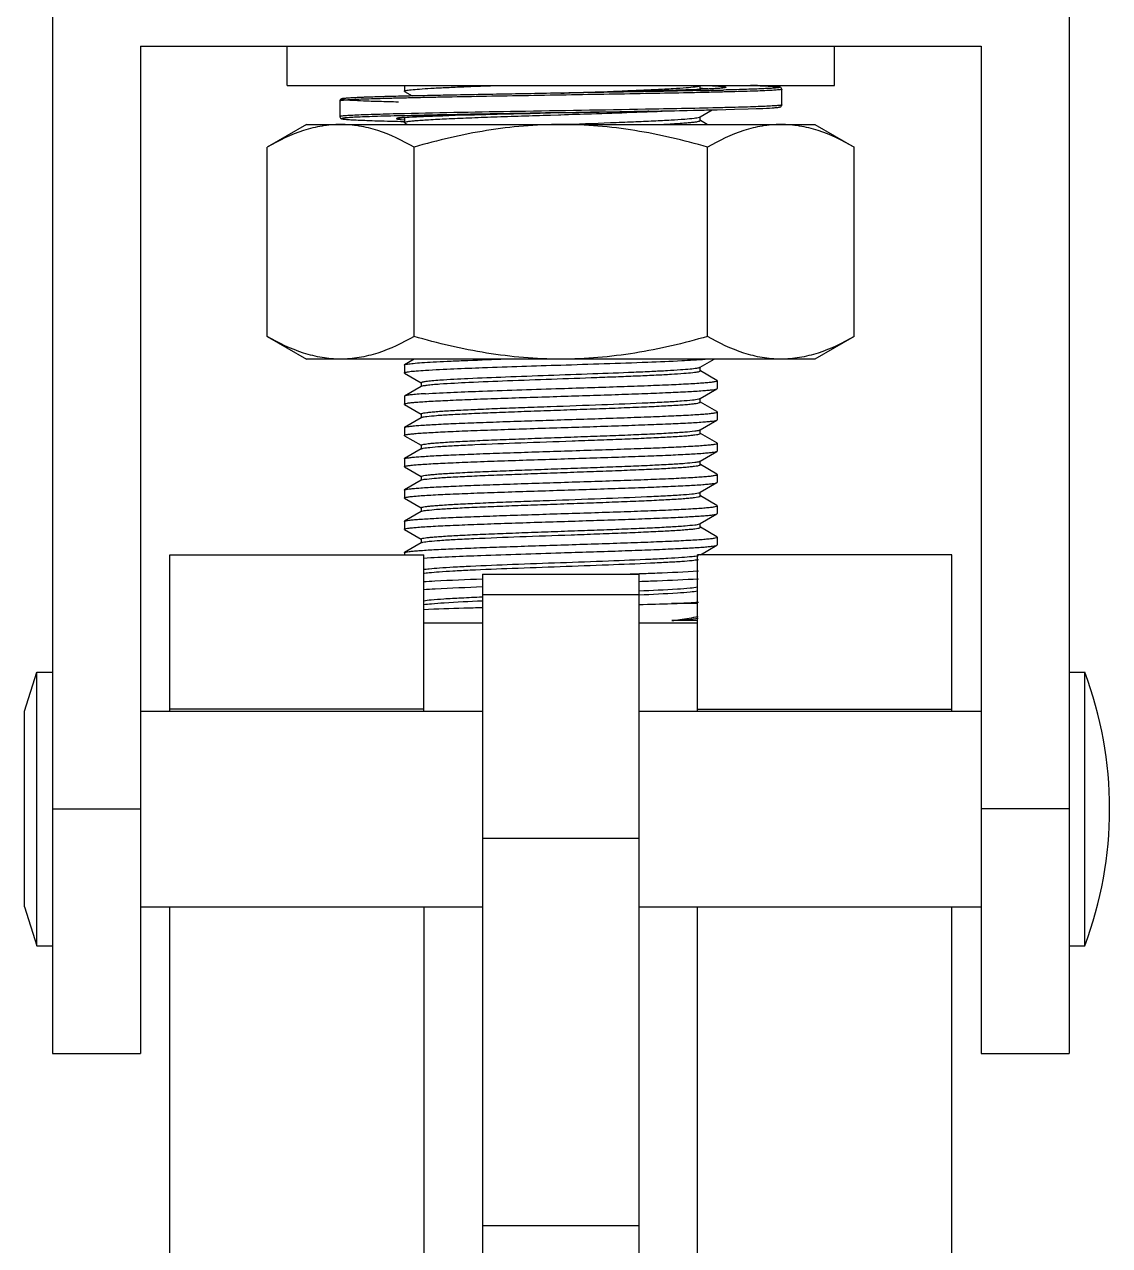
# Model space of a CAD drawing. Extents: x 1060579 to 1383165, y 581819 to 1037910.
# Drawn here: x 1268676.4 to 1268929.1, y 855666.5 to 855950.8 of the extents above; entities that cross this region are included whole.
import ezdxf

# ---------------------------------------------------------------- set-up
doc = ezdxf.new("R2010")
doc.units = 0
doc.header["$LTSCALE"] = 1000
doc.header["$MEASUREMENT"] = 0
doc.layers.add('02___PRT_ALL_AXES', color=7, linetype='Continuous')
doc.layers.add('03___PRT_ALL_CURVES', color=7, linetype='Continuous')

msp = doc.modelspace()

# ---------------------------------------------------------------- linework, layer by layer
at = {"color": 0, "linetype": 'Continuous'}
for p, q in [((1268682.94, 855966.2), (1268682.94, 855711.23)), ((1268919.7, 855966.2), (1268919.7, 855711.23)), ((1268703.43, 855945.72), (1268703.43, 855711.23)), ((1268703.43, 855945.72), (1268899.21, 855945.72)), ((1268899.21, 855945.72), (1268899.21, 855711.23)), ((1268764.95, 855935.18), (1268764.9, 855935.24)), ((1268764.95, 855935.18), (1268766.75, 855934.14)), ((1268820.34, 855935.24), (1268814.19, 855935.08)), ((1268824.55, 855935.35), (1268820.34, 855935.24)), ((1268828.13, 855935.46), (1268824.55, 855935.35)), ((1268831.12, 855935.56), (1268828.13, 855935.46)), ((1268833.55, 855935.65), (1268831.12, 855935.56)), ((1268835.04, 855935.72), (1268833.55, 855935.65)), ((1268833.68, 855936.51), (1268833.74, 855936.54)), ((1268833.74, 855936.54), (1268833.86, 855936.61)), ((1268833.79, 855935.66), (1268833.8, 855935.7)), ((1268833.8, 855935.7), (1268833.8, 855936.61)), ((1268833.8, 855935.94), (1268833.83, 855935.94)), ((1268833.92, 855935.67), (1268833.82, 855935.73)), ((1268833.88, 855935.39), (1268833.82, 855935.39)), ((1268833.83, 855935.94), (1268833.99, 855935.93)), ((1268833.89, 855935.67), (1268833.83, 855935.66)), ((1268835.88, 855935.76), (1268835.04, 855935.72)), ((1268836.62, 855935.8), (1268835.88, 855935.76)), ((1268836.5, 855935.8), (1268836.54, 855935.79)), ((1268837.27, 855935.84), (1268836.62, 855935.8)), ((1268837.82, 855935.88), (1268837.27, 855935.84)), ((1268847.09, 855936.55), (1268845.49, 855936.61)), ((1268848.16, 855936.51), (1268847.09, 855936.55)), ((1268849.07, 855936.47), (1268848.16, 855936.51)), ((1268849.84, 855936.43), (1268849.07, 855936.47)), ((1268852.77, 855932.06), (1268852.77, 855935.7)), ((1268749.87, 855932.97), (1268749.87, 855929.32)), ((1268752.62, 855933.68), (1268752.05, 855933.65)), ((1268753.3, 855933.72), (1268752.62, 855933.68)), ((1268754.1, 855933.76), (1268753.3, 855933.72)), ((1268755.56, 855933.82), (1268754.1, 855933.76)), ((1268757.35, 855933.88), (1268755.56, 855933.82)), ((1268760.34, 855933.98), (1268757.35, 855933.88)), ((1268765.3, 855934.11), (1268760.34, 855933.98)), ((1268773.34, 855934.28), (1268765.3, 855934.11)), ((1268788.07, 855934.56), (1268773.34, 855934.28)), ((1268800.76, 855934.78), (1268788.07, 855934.56)), ((1268801.32, 855934.79), (1268800.76, 855934.78)), ((1268801.32, 855934.79), (1268802.08, 855934.81)), ((1268802.08, 855934.8), (1268801.32, 855934.79)), ((1268802.08, 855934.8), (1268801.32, 855934.79)), ((1268764.89, 855930.01), (1268764.83, 855930)), ((1268764.91, 855929.54), (1268764.86, 855929.54)), ((1268766.78, 855929.25), (1268767.71, 855929.3)), ((1268767.71, 855929.3), (1268769.39, 855929.38)), ((1268769.39, 855929.38), (1268771.43, 855929.45)), ((1268771.43, 855929.45), (1268773.86, 855929.54)), ((1268773.86, 855929.54), (1268776.71, 855929.63)), ((1268776.71, 855929.63), (1268781.21, 855929.75)), ((1268781.21, 855929.75), (1268786.51, 855929.89)), ((1268786.51, 855929.89), (1268794.17, 855930.07)), ((1268794.17, 855930.07), (1268798.91, 855930.18)), ((1268800.74, 855930.22), (1268798.91, 855930.18)), ((1268800.74, 855930.22), (1268798.91, 855930.19)), ((1268798.92, 855929.7), (1268800.75, 855929.76)), ((1268800.74, 855930.22), (1268815.05, 855930.47)), ((1268801.32, 855930.23), (1268800.74, 855930.22)), ((1268800.75, 855929.76), (1268801.32, 855929.78)), ((1268801.36, 855930.24), (1268801.32, 855930.23)), ((1268808.2, 855930.35), (1268801.36, 855930.24)), ((1268808.31, 855930.35), (1268808.2, 855930.35)), ((1268815.05, 855930.47), (1268808.31, 855930.35)), ((1268815.05, 855930.47), (1268824.64, 855930.65)), ((1268815.21, 855930.47), (1268815.05, 855930.47)), ((1268821.62, 855930.59), (1268815.21, 855930.47)), ((1268821.85, 855930.59), (1268821.62, 855930.59)), ((1268824.64, 855930.65), (1268837.7, 855930.93)), ((1268833.73, 855930.83), (1268833.68, 855930.83)), ((1268833.74, 855929.25), (1268833.8, 855929.29)), ((1268833.8, 855929.29), (1268836.59, 855930.9)), ((1268833.8, 855928.41), (1268833.8, 855929.32)), ((1268837.7, 855930.93), (1268841.78, 855931.03)), ((1268837.81, 855931.38), (1268837.76, 855931.37)), ((1268841.78, 855931.03), (1268844.93, 855931.13)), ((1268844.93, 855931.13), (1268846.82, 855931.19)), ((1268846.82, 855931.19), (1268848.35, 855931.25)), ((1268848.35, 855931.25), (1268849.19, 855931.29)), ((1268849.19, 855931.29), (1268849.9, 855931.33)), ((1268849.9, 855931.33), (1268850.5, 855931.37)), ((1268752.7, 855928.6), (1268753.36, 855928.57)), ((1268753.36, 855928.57), (1268754.13, 855928.53)), ((1268754.13, 855928.53), (1268755.51, 855928.47)), ((1268755.51, 855928.47), (1268757.2, 855928.41)), ((1268757.2, 855928.41), (1268759.96, 855928.33)), ((1268759.96, 855928.33), (1268764.9, 855928.19)), ((1268764.12, 855928.66), (1268764.86, 855928.6)), ((1268764.95, 855927.89), (1268764.9, 855927.96)), ((1268764.95, 855927.89), (1268765.63, 855927.5)), ((1268765.3, 855929.17), (1268765.98, 855929.21)), ((1268765.98, 855929.21), (1268766.78, 855929.25)), ((1268835.44, 855927.5), (1268833.82, 855928.44)), ((1268767.2, 855872.86), (1268764.95, 855871.56)), ((1268833.8, 855871.01), (1268837.01, 855872.86)), ((1268764.9, 855871.5), (1268764.95, 855871.56)), ((1268764.95, 855869.61), (1268764.9, 855869.68)), ((1268764.95, 855869.61), (1268768.82, 855867.37)), ((1268833.74, 855870.97), (1268833.8, 855871.01)), ((1268833.8, 855870.13), (1268833.8, 855871.04)), ((1268837.69, 855867.92), (1268833.82, 855870.16)), ((1268768.84, 855867.4), (1268768.84, 855866.49)), ((1268837.75, 855867.86), (1268837.69, 855867.92)), ((1268764.95, 855864.28), (1268764.9, 855864.21)), ((1268768.84, 855866.53), (1268764.95, 855864.28)), ((1268768.9, 855866.56), (1268768.84, 855866.53)), ((1268833.8, 855863.72), (1268837.69, 855865.97)), ((1268837.69, 855865.97), (1268837.75, 855866.04)), ((1268764.95, 855862.33), (1268764.9, 855862.39)), ((1268764.95, 855862.33), (1268768.82, 855860.09)), ((1268833.74, 855863.69), (1268833.8, 855863.72)), ((1268833.8, 855862.85), (1268833.8, 855863.76)), ((1268837.69, 855860.64), (1268833.82, 855862.87)), ((1268768.84, 855859.24), (1268764.95, 855856.99)), ((1268768.84, 855860.12), (1268768.84, 855859.21)), ((1268768.9, 855859.28), (1268768.84, 855859.24)), ((1268768.9, 855859.28), (1268768.97, 855859.31)), ((1268833.8, 855856.44), (1268837.69, 855858.69)), ((1268837.75, 855860.57), (1268837.69, 855860.64)), ((1268837.69, 855858.69), (1268837.75, 855858.75)), ((1268764.9, 855856.93), (1268764.95, 855856.99)), ((1268833.67, 855856.37), (1268833.74, 855856.4)), ((1268833.74, 855856.4), (1268833.8, 855856.44)), ((1268833.8, 855855.56), (1268833.8, 855856.47)), ((1268837.69, 855853.35), (1268833.82, 855855.59)), ((1268764.95, 855855.04), (1268764.9, 855855.11)), ((1268764.95, 855855.04), (1268768.82, 855852.8)), ((1268768.84, 855852.83), (1268768.84, 855851.92)), ((1268837.75, 855853.29), (1268837.69, 855853.35)), ((1268764.9, 855849.64), (1268764.95, 855849.71)), ((1268768.84, 855851.96), (1268764.95, 855849.71)), ((1268768.9, 855851.99), (1268768.84, 855851.96)), ((1268833.8, 855849.15), (1268837.69, 855851.4)), ((1268837.69, 855851.4), (1268837.75, 855851.47)), ((1268764.95, 855847.76), (1268764.9, 855847.82)), ((1268764.95, 855847.76), (1268768.82, 855845.52)), ((1268833.68, 855849.09), (1268833.74, 855849.12)), ((1268833.74, 855849.12), (1268833.8, 855849.15)), ((1268833.8, 855848.28), (1268833.8, 855849.19)), ((1268837.69, 855846.07), (1268833.82, 855848.3)), ((1268768.84, 855844.67), (1268764.95, 855842.42)), ((1268768.84, 855845.55), (1268768.84, 855844.64)), ((1268768.9, 855844.71), (1268768.84, 855844.67)), ((1268768.9, 855844.71), (1268768.96, 855844.74)), ((1268833.8, 855841.87), (1268837.69, 855844.12)), ((1268837.75, 855846), (1268837.69, 855846.07)), ((1268837.69, 855844.12), (1268837.75, 855844.18)), ((1268764.9, 855842.36), (1268764.95, 855842.42)), ((1268833.74, 855841.83), (1268833.8, 855841.87)), ((1268833.8, 855840.99), (1268833.8, 855841.9)), ((1268764.95, 855840.47), (1268764.9, 855840.54)), ((1268764.95, 855840.47), (1268768.82, 855838.23)), ((1268837.69, 855838.78), (1268833.82, 855841.02)), ((1268837.75, 855838.72), (1268837.69, 855838.78)), ((1268768.84, 855837.39), (1268764.95, 855835.14)), ((1268768.84, 855838.26), (1268768.84, 855837.35)), ((1268768.9, 855837.42), (1268768.84, 855837.39)), ((1268768.9, 855837.42), (1268768.98, 855837.46)), ((1268833.8, 855834.58), (1268837.69, 855836.83)), ((1268837.69, 855836.83), (1268837.75, 855836.9)), ((1268764.9, 855835.07), (1268764.95, 855835.14)), ((1268764.95, 855833.19), (1268764.9, 855833.25)), ((1268764.95, 855833.19), (1268768.82, 855830.95)), ((1268833.67, 855834.52), (1268833.74, 855834.55)), ((1268833.74, 855834.55), (1268833.8, 855834.58)), ((1268833.8, 855833.71), (1268833.8, 855834.62)), ((1268837.69, 855831.5), (1268833.82, 855833.73)), ((1268768.84, 855830.1), (1268764.95, 855827.85)), ((1268768.84, 855830.98), (1268768.84, 855830.07)), ((1268768.9, 855830.14), (1268768.84, 855830.1)), ((1268837.75, 855831.43), (1268837.69, 855831.5)), ((1268710.26, 855790.91), (1268710.26, 855827.34)), ((1268710.26, 855827.34), (1268769.45, 855827.34)), ((1268764.9, 855827.79), (1268764.95, 855827.85)), ((1268769.45, 855790.91), (1268769.45, 855827.34)), ((1268833.19, 855790.91), (1268833.19, 855827.34)), ((1268892.38, 855827.34), (1268833.19, 855827.34)), ((1268833.87, 855827.34), (1268837.69, 855829.55)), ((1268837.69, 855829.55), (1268837.75, 855829.61)), ((1268892.38, 855790.91), (1268892.38, 855827.34)), ((1268783.11, 855822.78), (1268783.11, 855539.46)), ((1268783.11, 855822.78), (1268819.53, 855822.78)), ((1268819.53, 855822.78), (1268819.53, 855539.46)), ((1268819.61, 855821.11), (1268819.67, 855821.12)), ((1268783.11, 855818.07), (1268819.53, 855818.07)), ((1268833.19, 855815.95), (1268827.09, 855815.95)), ((1268783.11, 855811.4), (1268769.45, 855811.4)), ((1268833.19, 855811.4), (1268819.53, 855811.4)), ((1268833.19, 855812.01), (1268827.15, 855812.01)), ((1268769.45, 855791.37), (1268710.26, 855791.37)), ((1268833.19, 855791.37), (1268892.38, 855791.37)), ((1268682.94, 855768.14), (1268703.43, 855768.14)), ((1268919.7, 855768.14), (1268899.21, 855768.14)), ((1268783.11, 855761.34), (1268819.53, 855761.34)), ((1268710.26, 853224.68), (1268710.26, 855745.38)), ((1268769.45, 855745.38), (1268769.45, 855661.8)), ((1268833.19, 855661.8), (1268833.19, 855745.38)), ((1268892.38, 853224.68), (1268892.38, 855745.38)), ((1268682.94, 855711.23), (1268703.43, 855711.23)), ((1268899.21, 855711.23), (1268919.7, 855711.23)), ((1268783.11, 855671.19), (1268819.53, 855671.19))]:
    msp.add_line(p, q, dxfattribs=at)
for points in [[(1268814.19, 855935.08), (1268802.65, 855934.82), (1268802.08, 855934.8)], [(1268839.49, 855936.06), (1268839.48, 855936.06), (1268839.45, 855936.05), (1268839.39, 855936.04), (1268839.32, 855936.02), (1268839.23, 855936.01), (1268839.11, 855936), (1268838.99, 855935.98), (1268838.84, 855935.96), (1268838.67, 855935.95), (1268838.49, 855935.93), (1268838.28, 855935.91), (1268838.06, 855935.89), (1268837.82, 855935.88)], [(1268852.77, 855935.7), (1268852.77, 855935.73), (1268852.66, 855936), (1268852.53, 855936.11), (1268852.44, 855936.16), (1268852.36, 855936.19), (1268852.27, 855936.21), (1268852.18, 855936.23), (1268852.08, 855936.24), (1268851.96, 855936.26), (1268851.82, 855936.28), (1268851.65, 855936.3), (1268851.47, 855936.31), (1268851.27, 855936.33), (1268851.03, 855936.35), (1268850.78, 855936.37), (1268850.49, 855936.39), (1268849.84, 855936.43)], [(1268752.05, 855933.65), (1268751.81, 855933.63), (1268751.58, 855933.62), (1268751.38, 855933.6), (1268751.19, 855933.58), (1268751.03, 855933.57), (1268750.88, 855933.55), (1268750.75, 855933.54), (1268750.63, 855933.52), (1268750.53, 855933.51), (1268750.44, 855933.49), (1268750.35, 855933.47), (1268750.28, 855933.45), (1268750.2, 855933.42), (1268750.1, 855933.38), (1268749.98, 855933.27), (1268749.87, 855933), (1268749.87, 855932.97)], [(1268749.87, 855929.32), (1268749.88, 855929.25), (1268749.99, 855929), (1268750.12, 855928.9), (1268750.21, 855928.86), (1268750.29, 855928.83), (1268750.37, 855928.81), (1268750.45, 855928.8), (1268750.55, 855928.78), (1268750.66, 855928.76), (1268750.78, 855928.75), (1268750.92, 855928.73), (1268751.08, 855928.72), (1268751.25, 855928.7), (1268751.44, 855928.69), (1268751.65, 855928.67), (1268751.88, 855928.65), (1268752.13, 855928.64), (1268752.7, 855928.6)], [(1268850.5, 855931.37), (1268850.76, 855931.38), (1268851, 855931.4), (1268851.21, 855931.42), (1268851.4, 855931.43), (1268851.57, 855931.45), (1268851.73, 855931.47), (1268851.86, 855931.48), (1268851.99, 855931.5), (1268852.09, 855931.51), (1268852.19, 855931.53), (1268852.27, 855931.55), (1268852.35, 855931.57), (1268852.43, 855931.59), (1268852.52, 855931.64), (1268852.65, 855931.74), (1268852.77, 855931.99), (1268852.77, 855932.06)], [(1268763.31, 855928.95), (1268763.31, 855928.95), (1268763.35, 855928.96), (1268763.41, 855928.98), (1268763.5, 855928.99), (1268763.61, 855929.01), (1268763.74, 855929.03), (1268763.89, 855929.05), (1268764.06, 855929.06), (1268764.26, 855929.08), (1268764.48, 855929.1), (1268764.73, 855929.12), (1268765, 855929.14), (1268765.3, 855929.17)]]:
    msp.add_lwpolyline(points, dxfattribs=at)
for centre, radius, start, end in [((1268800.04, 857478.56), 1543.54, 271.25649, 271.45321), ((1268762.88, 859162.96), 3232.91, 271.04527, 271.25493), ((1268796.18, 857639.86), 1709.43, 271.2586, 271.39378), ((1268767.98, 855887.69), 41.56, 94.2592, 94.9357), ((1268767.2, 855955.96), 26.97, 264.4979, 265.0097), ((1268833.37, 855849.84), 0.808, 291.3377, 292.265), ((1268769.27, 855843.99), 0.809, 111.336, 112.2602), ((1268748.81, 857753.84), 1932.2, 271.97095, 272.1), ((1268786.03, 857294.34), 1478.96, 271.30073, 271.59071)]:
    msp.add_arc(centre, radius, start, end, dxfattribs=at)
for points, knots in [([(1268852.77, 855935.7), (1268852.77, 855935.67), (1268852.66, 855935.64), (1268852.49, 855935.6), (1268852.17, 855935.56), (1268851.74, 855935.52), (1268851.19, 855935.48), (1268850.21, 855935.42), (1268848.7, 855935.35), (1268846.55, 855935.26), (1268843.96, 855935.18), (1268840.96, 855935.1), (1268837.58, 855935.01), (1268833.86, 855934.93), (1268828.29, 855934.81), (1268820.76, 855934.67), (1268811.23, 855934.5), (1268801.32, 855934.33), (1268791.41, 855934.16), (1268781.88, 855934), (1268774.34, 855933.85), (1268768.78, 855933.74), (1268765.05, 855933.65), (1268761.67, 855933.57), (1268758.67, 855933.48), (1268756.09, 855933.4), (1268753.94, 855933.32), (1268752.42, 855933.24), (1268751.45, 855933.18), (1268750.9, 855933.14), (1268750.47, 855933.1), (1268750.15, 855933.06), (1268749.98, 855933.03), (1268749.87, 855932.99), (1268749.87, 855932.97)], [0, 0, 0, 0, 0.000734, 0.002588, 0.005621, 0.009835, 0.015225, 0.021778, 0.038315, 0.05929, 0.084505, 0.11372, 0.146654, 0.182994, 0.222387, 0.30879, 0.402541, 0.500037, 0.597531, 0.691278, 0.777674, 0.817064, 0.853401, 0.886332, 0.915542, 0.940751, 0.961719, 0.978248, 0.984797, 0.990182, 0.994392, 0.99742, 0.99927, 1, 1, 1, 1]), ([(1268764.9, 855935.24), (1268764.9, 855935.29), (1268765.07, 855935.36), (1268765.34, 855935.43), (1268765.85, 855935.51), (1268766.87, 855935.63), (1268768.63, 855935.78), (1268771.25, 855935.94), (1268774.53, 855936.11), (1268778.38, 855936.28), (1268782.73, 855936.45), (1268785.79, 855936.55), (1268787.38, 855936.61)], [0, 0, 0, 0, 0.005786, 0.019414, 0.041485, 0.072004, 0.157793, 0.275073, 0.421358, 0.593494, 0.787777, 1, 1, 1, 1]), ([(1268802.08, 855934.81), (1268805.93, 855934.95), (1268811.53, 855935.15), (1268818.69, 855935.44), (1268823.31, 855935.64), (1268827.19, 855935.85), (1268830.23, 855936.04), (1268832.28, 855936.26), (1268833.35, 855936.37), (1268833.68, 855936.51)], [0, 0, 0, 0, 0.364961, 0.531036, 0.678684, 0.803013, 0.899918, 0.966237, 1, 1, 1, 1]), ([(1268833.83, 855935.66), (1268829.29, 855935.47), (1268818.71, 855935.19), (1268808.12, 855934.94), (1268802.08, 855934.8)], [0, 0, 0, 0, 0.42908, 1, 1, 1, 1]), ([(1268833.82, 855935.39), (1268831.46, 855935.34), (1268820.88, 855935.12), (1268810.3, 855934.94), (1268802.08, 855934.8)], [0, 0, 0, 0, 0.22287, 1, 1, 1, 1]), ([(1268838.72, 855936.36), (1268838.85, 855936.35), (1268839.09, 855936.32), (1268839.4, 855936.28), (1268839.6, 855936.24), (1268839.71, 855936.21), (1268839.76, 855936.19), (1268839.79, 855936.17), (1268839.79, 855936.12), (1268839.68, 855936.09), (1268839.53, 855936.05), (1268839.26, 855936.01), (1268838.9, 855935.96), (1268838.45, 855935.92), (1268837.91, 855935.88), (1268837.01, 855935.82), (1268835.66, 855935.74), (1268834.52, 855935.69), (1268833.89, 855935.67)], [0, 0, 0, 0, 0.057695, 0.102152, 0.133345, 0.144014, 0.151502, 0.156113, 0.159189, 0.171014, 0.195466, 0.233126, 0.284056, 0.348196, 0.425398, 0.515491, 0.733471, 1, 1, 1, 1]), ([(1268833.99, 855935.93), (1268834.22, 855935.92), (1268835.06, 855935.88), (1268835.9, 855935.83), (1268836.5, 855935.8)], [0, 0, 0, 0, 0.279412, 1, 1, 1, 1]), ([(1268834.64, 855936.61), (1268835.07, 855936.59), (1268836.43, 855936.52), (1268837.79, 855936.45), (1268838.72, 855936.36)], [0, 0, 0, 0, 0.316279, 1, 1, 1, 1]), ([(1268845.48, 855936.61), (1268846.11, 855936.59), (1268847.25, 855936.55), (1268848.83, 855936.48), (1268849.97, 855936.42), (1268850.72, 855936.37), (1268851.18, 855936.34), (1268851.56, 855936.31), (1268851.85, 855936.27), (1268852.08, 855936.24), (1268852.22, 855936.2), (1268852.31, 855936.19), (1268852.32, 855936.14), (1268852.29, 855936.13), (1268852.26, 855936.11), (1268852.17, 855936.08), (1268852.01, 855936.06), (1268851.76, 855936.02), (1268851.43, 855935.99), (1268851.03, 855935.96), (1268850.33, 855935.91), (1268849.28, 855935.85), (1268847.8, 855935.78), (1268846.02, 855935.72), (1268843.98, 855935.65), (1268841.66, 855935.58), (1268840.04, 855935.54), (1268839.18, 855935.52)], [0, 0, 0, 0, 0.093183, 0.172189, 0.236539, 0.263093, 0.285847, 0.304768, 0.319836, 0.33104, 0.338399, 0.342056, 0.342921, 0.344117, 0.346129, 0.34906, 0.357776, 0.370349, 0.386785, 0.407069, 0.431174, 0.49071, 0.565043, 0.653721, 0.756205, 0.871868, 1, 1, 1, 1]), ([(1268800.76, 855934.78), (1268798.33, 855934.74), (1268793.53, 855934.65), (1268786.45, 855934.53), (1268779.68, 855934.41), (1268773.36, 855934.28), (1268767.61, 855934.16), (1268762.55, 855934.04), (1268758.82, 855933.93), (1268756.25, 855933.85), (1268754.67, 855933.79), (1268753.33, 855933.72), (1268752.37, 855933.67), (1268751.72, 855933.63), (1268751.33, 855933.6), (1268751.01, 855933.57), (1268750.74, 855933.54), (1268750.55, 855933.5), (1268750.43, 855933.48), (1268750.36, 855933.46), (1268750.33, 855933.44), (1268750.32, 855933.42), (1268750.34, 855933.4), (1268750.36, 855933.39), (1268750.43, 855933.36), (1268750.55, 855933.34), (1268750.75, 855933.31), (1268751.14, 855933.26), (1268751.79, 855933.21), (1268753.25, 855933.12), (1268755.68, 855933.01), (1268759.29, 855932.89), (1268762, 855932.82), (1268763.5, 855932.78)], [0, 0, 0, 0, 0.114408, 0.226286, 0.333333, 0.433352, 0.524287, 0.604264, 0.671643, 0.700166, 0.725046, 0.746157, 0.763393, 0.77053, 0.776668, 0.781801, 0.785923, 0.789034, 0.791139, 0.791822, 0.792275, 0.79255, 0.792828, 0.79329, 0.793982, 0.796105, 0.799235, 0.803376, 0.814683, 0.829982, 0.87224, 0.929301, 1, 1, 1, 1]), ([(1268764.83, 855930), (1268763.71, 855929.98), (1268761.59, 855929.92), (1268758.62, 855929.84), (1268756.05, 855929.76), (1268753.91, 855929.67), (1268752.41, 855929.6), (1268751.44, 855929.54), (1268750.89, 855929.5), (1268750.47, 855929.46), (1268750.15, 855929.42), (1268749.98, 855929.38), (1268749.87, 855929.35), (1268749.87, 855929.32)], [0, 0, 0, 0, 0.224593, 0.423791, 0.595701, 0.738698, 0.851435, 0.896118, 0.932869, 0.961612, 0.982304, 0.994968, 1, 1, 1, 1]), ([(1268764.86, 855929.54), (1268762.8, 855929.49), (1268759.9, 855929.42), (1268756.32, 855929.3), (1268754.24, 855929.21), (1268752.79, 855929.14), (1268751.84, 855929.08), (1268751.32, 855929.04), (1268750.88, 855929), (1268750.62, 855928.97), (1268750.19, 855928.87), (1268750.62, 855928.77), (1268750.88, 855928.74), (1268751.32, 855928.69), (1268751.85, 855928.65), (1268752.79, 855928.59), (1268754.25, 855928.52), (1268756.32, 855928.44), (1268759.91, 855928.32), (1268762.8, 855928.25), (1268764.86, 855928.2)], [0, 0, 0, 0, 0.212148, 0.298132, 0.369616, 0.425941, 0.448254, 0.466597, 0.480935, 0.491247, 0.499914, 0.508617, 0.518947, 0.533304, 0.551665, 0.573994, 0.630349, 0.701857, 0.787856, 1, 1, 1, 1]), ([(1268837.76, 855931.37), (1268832.19, 855931.24), (1268816.69, 855930.94), (1268792.4, 855930.54), (1268773.68, 855930.22), (1268764.89, 855930.01)], [0, 0, 0, 0, 0.229313, 0.637984, 1, 1, 1, 1]), ([(1268798.91, 855930.18), (1268795.19, 855930.1), (1268788.16, 855929.93), (1268778.5, 855929.69), (1268770.88, 855929.44), (1268766.57, 855929.26), (1268764.89, 855929.14)], [0, 0, 0, 0, 0.327938, 0.620366, 0.851227, 1, 1, 1, 1]), ([(1268764.9, 855927.96), (1268764.9, 855928.02), (1268765.2, 855928.11), (1268765.61, 855928.2), (1268766.45, 855928.3), (1268767.54, 855928.41), (1268768.95, 855928.51), (1268771.37, 855928.67), (1268775.04, 855928.85), (1268780.1, 855929.06), (1268785.92, 855929.28), (1268792.27, 855929.49), (1268796.67, 855929.63), (1268798.92, 855929.7)], [0, 0, 0, 0, 0.005703, 0.020172, 0.04378, 0.076386, 0.117742, 0.167486, 0.290355, 0.440693, 0.61322, 0.801833, 1, 1, 1, 1]), ([(1268798.91, 855930.19), (1268795.77, 855930.14), (1268784.43, 855929.94), (1268773.1, 855929.74), (1268764.91, 855929.54)], [0, 0, 0, 0, 0.277252, 1, 1, 1, 1]), ([(1268801.32, 855929.78), (1268803.71, 855929.86), (1268812.37, 855930.13), (1268821.02, 855930.42), (1268827.28, 855930.7)], [0, 0, 0, 0, 0.276436, 1, 1, 1, 1]), ([(1268852.77, 855932.06), (1268852.77, 855932.03), (1268852.66, 855932), (1268852.5, 855931.96), (1268852.17, 855931.92), (1268851.75, 855931.88), (1268851.2, 855931.84), (1268850.23, 855931.78), (1268848.73, 855931.71), (1268846.6, 855931.62), (1268844.03, 855931.54), (1268841.05, 855931.46), (1268838.94, 855931.4), (1268837.81, 855931.38)], [0, 0, 0, 0, 0.004985, 0.0176, 0.038249, 0.066956, 0.103679, 0.14834, 0.261059, 0.404068, 0.576024, 0.7753, 1, 1, 1, 1]), ([(1268763.56, 855929.01), (1268763.47, 855929), (1268763.33, 855928.97), (1268763.18, 855928.93), (1268763.07, 855928.9), (1268763.07, 855928.85), (1268763.11, 855928.83), (1268763.15, 855928.81), (1268763.26, 855928.78), (1268763.46, 855928.74), (1268763.76, 855928.7), (1268763.99, 855928.68), (1268764.12, 855928.66)], [0, 0, 0, 0, 0.160817, 0.265115, 0.31558, 0.328996, 0.349081, 0.381472, 0.427462, 0.561552, 0.752432, 1, 1, 1, 1]), ([(1268764.4, 855929.1), (1268764.32, 855929.09), (1268764.04, 855929.07), (1268763.76, 855929.04), (1268763.56, 855929.01)], [0, 0, 0, 0, 0.294737, 1, 1, 1, 1]), ([(1268801.32, 855927.5), (1268805.18, 855927.64), (1268810.81, 855927.84), (1268818.03, 855928.13), (1268822.73, 855928.33), (1268826.71, 855928.54), (1268829.87, 855928.73), (1268832.06, 855928.94), (1268833.21, 855929.07), (1268833.6, 855929.19)], [0, 0, 0, 0, 0.358483, 0.522838, 0.669887, 0.794772, 0.893379, 0.962492, 1, 1, 1, 1]), ([(1268824.29, 855927.5), (1268825.64, 855927.57), (1268827.53, 855927.67), (1268829.88, 855927.83), (1268831.24, 855927.95), (1268832.3, 855928.05), (1268833.11, 855928.16), (1268833.52, 855928.26), (1268833.8, 855928.35), (1268833.8, 855928.41)], [0, 0, 0, 0, 0.421729, 0.592956, 0.735504, 0.848073, 0.929659, 0.979849, 1, 1, 1, 1]), ([(1268833.6, 855929.19), (1268833.63, 855929.2), (1268833.67, 855929.22), (1268833.72, 855929.24), (1268833.74, 855929.25)], [0, 0, 0, 0, 0.561798, 1, 1, 1, 1]), ([(1268764.95, 855871.56), (1268765.14, 855871.67), (1268765.83, 855871.75), (1268767.15, 855871.93), (1268769.16, 855872.07), (1268771.8, 855872.23), (1268775.02, 855872.39), (1268780.28, 855872.61), (1268784.46, 855872.76), (1268787.38, 855872.86)], [0, 0, 0, 0, 0.029291, 0.089386, 0.179424, 0.297711, 0.44196, 0.609341, 1, 1, 1, 1]), ([(1268801.32, 855871.5), (1268808.07, 855871.71), (1268817.45, 855872), (1268828.67, 855872.47), (1268833.14, 855872.71), (1268834.97, 855872.86)], [0, 0, 0, 0, 0.601171, 0.836534, 1, 1, 1, 1]), ([(1268764.9, 855869.68), (1268764.9, 855869.71), (1268765.03, 855869.79), (1268765.25, 855869.84), (1268765.65, 855869.92), (1268766.46, 855870.03), (1268767.86, 855870.16), (1268769.07, 855870.24), (1268769.78, 855870.28)], [0, 0, 0, 0, 0.022001, 0.071614, 0.151547, 0.261983, 0.573159, 1, 1, 1, 1]), ([(1268769.78, 855870.28), (1268774.22, 855870.57), (1268784.73, 855870.96), (1268795.25, 855871.31), (1268801.32, 855871.5)], [0, 0, 0, 0, 0.42277, 1, 1, 1, 1]), ([(1268773.19, 855868.01), (1268775.36, 855868.16), (1268780.44, 855868.43), (1268788.86, 855868.77), (1268798.54, 855869.12), (1268808.5, 855869.48), (1268816.52, 855869.78), (1268822.32, 855870.03), (1268825.94, 855870.21), (1268828.92, 855870.4), (1268831.23, 855870.55), (1268832.73, 855870.76), (1268833.52, 855870.85), (1268833.74, 855870.97)], [0, 0, 0, 0, 0.107783, 0.251572, 0.416871, 0.586964, 0.744654, 0.813774, 0.874011, 0.923835, 0.961993, 0.987552, 1, 1, 1, 1]), ([(1268773.19, 855867.1), (1268775.43, 855867.26), (1268780.66, 855867.53), (1268789.33, 855867.88), (1268799.27, 855868.24), (1268807.88, 855868.54), (1268814.61, 855868.8), (1268819.21, 855868.98), (1268823.33, 855869.17), (1268826.86, 855869.35), (1268829.71, 855869.54), (1268831.63, 855869.7), (1268832.75, 855869.83), (1268833.31, 855869.93), (1268833.61, 855870), (1268833.8, 855870.08), (1268833.8, 855870.13)], [0, 0, 0, 0, 0.110711, 0.25879, 0.428579, 0.602076, 0.684431, 0.760893, 0.829425, 0.888206, 0.935673, 0.970577, 0.983029, 0.992048, 0.997627, 1, 1, 1, 1]), ([(1268768.84, 855867.4), (1268768.84, 855867.44), (1268768.95, 855867.51), (1268769.3, 855867.61), (1268770.13, 855867.74), (1268771.48, 855867.88), (1268772.56, 855867.96), (1268773.19, 855868.01)], [0, 0, 0, 0, 0.02323, 0.073288, 0.263625, 0.57431, 1, 1, 1, 1]), ([(1268768.9, 855866.56), (1268769.03, 855866.64), (1268769.49, 855866.72), (1268770.35, 855866.86), (1268771.64, 855866.98), (1268772.63, 855867.06), (1268773.19, 855867.1)], [0, 0, 0, 0, 0.107625, 0.311403, 0.610331, 1, 1, 1, 1]), ([(1268801.32, 855866.04), (1268803.69, 855866.11), (1268808.34, 855866.26), (1268815.08, 855866.48), (1268821.3, 855866.7), (1268826.75, 855866.92), (1268830.71, 855867.12), (1268833.34, 855867.28), (1268834.87, 855867.39), (1268836.05, 855867.5), (1268836.97, 855867.6), (1268837.42, 855867.7), (1268837.75, 855867.79), (1268837.75, 855867.86)], [0, 0, 0, 0, 0.194721, 0.381979, 0.55457, 0.705865, 0.830075, 0.880496, 0.922471, 0.955593, 0.979584, 0.994275, 1, 1, 1, 1]), ([(1268764.9, 855862.39), (1268764.9, 855862.46), (1268765.23, 855862.55), (1268765.67, 855862.65), (1268766.59, 855862.75), (1268767.77, 855862.86), (1268769.3, 855862.97), (1268771.93, 855863.13), (1268775.89, 855863.32), (1268781.34, 855863.55), (1268787.56, 855863.77), (1268794.3, 855863.99), (1268798.95, 855864.14), (1268801.32, 855864.21)], [0, 0, 0, 0, 0.00573, 0.020425, 0.044419, 0.077543, 0.119519, 0.169942, 0.29416, 0.445458, 0.618039, 0.805282, 1, 1, 1, 1]), ([(1268769.78, 855864.82), (1268769.14, 855864.78), (1268768.02, 855864.7), (1268766.56, 855864.58), (1268765.6, 855864.44), (1268765.1, 855864.36), (1268764.95, 855864.28)], [0, 0, 0, 0, 0.393975, 0.69435, 0.896787, 1, 1, 1, 1]), ([(1268769.78, 855864.82), (1268774.22, 855865.1), (1268784.73, 855865.5), (1268795.25, 855865.84), (1268801.32, 855866.04)], [0, 0, 0, 0, 0.422765, 1, 1, 1, 1]), ([(1268801.32, 855864.21), (1268805.81, 855864.36), (1268812.35, 855864.56), (1268820.69, 855864.86), (1268826.06, 855865.07), (1268830.54, 855865.29), (1268833.65, 855865.47), (1268835.57, 855865.63), (1268836.56, 855865.73), (1268837.23, 855865.84), (1268837.58, 855865.91), (1268837.69, 855865.97)], [0, 0, 0, 0, 0.370036, 0.538455, 0.68763, 0.812233, 0.907832, 0.943658, 0.97107, 0.98986, 1, 1, 1, 1]), ([(1268768.84, 855860.12), (1268768.84, 855860.18), (1268769.1, 855860.27), (1268769.47, 855860.35), (1268770.21, 855860.46), (1268771.17, 855860.56), (1268772.41, 855860.67), (1268774.55, 855860.82), (1268777.79, 855861), (1268782.26, 855861.21), (1268787.39, 855861.43), (1268793.01, 855861.64), (1268800.9, 855861.92), (1268810.45, 855862.26), (1268819.47, 855862.61), (1268825.66, 855862.91), (1268829.13, 855863.12), (1268831.63, 855863.33), (1268832.96, 855863.47), (1268833.44, 855863.59)], [0, 0, 0, 0, 0.002759, 0.009523, 0.020511, 0.035675, 0.054897, 0.078022, 0.135142, 0.205065, 0.285364, 0.373246, 0.465653, 0.65112, 0.816158, 0.883701, 0.938007, 0.977206, 1, 1, 1, 1]), ([(1268768.97, 855859.31), (1268769.32, 855859.45), (1268770.48, 855859.57), (1268772.71, 855859.8), (1268776, 855859.99), (1268780.19, 855860.21), (1268785.16, 855860.43), (1268790.71, 855860.64), (1268796.64, 855860.86), (1268802.75, 855861.08), (1268808.8, 855861.29), (1268814.58, 855861.51), (1268819.88, 855861.73), (1268824.51, 855861.94), (1268827.87, 855862.13), (1268830.09, 855862.28), (1268831.38, 855862.39), (1268832.38, 855862.5), (1268833.14, 855862.61), (1268833.53, 855862.69), (1268833.8, 855862.79), (1268833.8, 855862.85)], [0, 0, 0, 0, 0.017786, 0.052839, 0.104005, 0.169458, 0.246837, 0.333341, 0.425839, 0.520978, 0.615311, 0.705419, 0.788037, 0.860174, 0.919224, 0.943153, 0.963063, 0.97877, 0.990157, 0.997162, 1, 1, 1, 1]), ([(1268833.44, 855863.59), (1268833.47, 855863.59), (1268833.57, 855863.62), (1268833.68, 855863.65), (1268833.74, 855863.69)], [0, 0, 0, 0, 0.320151, 1, 1, 1, 1]), ([(1268764.95, 855856.99), (1268765.06, 855857.05), (1268765.41, 855857.13), (1268766.08, 855857.23), (1268767.07, 855857.34), (1268768.99, 855857.5), (1268772.1, 855857.68), (1268776.58, 855857.89), (1268781.95, 855858.1), (1268790.29, 855858.4), (1268796.83, 855858.61), (1268801.32, 855858.75)], [0, 0, 0, 0, 0.01014, 0.02893, 0.056344, 0.092171, 0.187776, 0.312381, 0.46155, 0.629965, 1, 1, 1, 1]), ([(1268801.32, 855858.75), (1268803.69, 855858.83), (1268808.34, 855858.97), (1268815.08, 855859.2), (1268821.3, 855859.42), (1268826.75, 855859.64), (1268830.71, 855859.83), (1268833.34, 855859.99), (1268834.87, 855860.1), (1268836.05, 855860.21), (1268836.97, 855860.32), (1268837.41, 855860.42), (1268837.75, 855860.5), (1268837.75, 855860.57)], [0, 0, 0, 0, 0.194708, 0.381941, 0.554513, 0.705807, 0.830028, 0.880455, 0.922436, 0.955565, 0.979564, 0.994265, 1, 1, 1, 1]), ([(1268801.32, 855856.93), (1268805.81, 855857.07), (1268812.35, 855857.28), (1268820.69, 855857.58), (1268826.06, 855857.79), (1268830.54, 855858), (1268833.65, 855858.18), (1268835.57, 855858.34), (1268836.56, 855858.44), (1268837.23, 855858.55), (1268837.58, 855858.62), (1268837.69, 855858.69)], [0, 0, 0, 0, 0.370036, 0.538455, 0.68763, 0.812233, 0.907832, 0.943658, 0.97107, 0.98986, 1, 1, 1, 1]), ([(1268764.9, 855855.11), (1268764.9, 855855.18), (1268765.23, 855855.26), (1268765.67, 855855.36), (1268766.59, 855855.47), (1268767.77, 855855.58), (1268769.3, 855855.69), (1268771.93, 855855.85), (1268775.89, 855856.04), (1268781.34, 855856.26), (1268787.56, 855856.48), (1268794.3, 855856.71), (1268798.95, 855856.85), (1268801.32, 855856.93)], [0, 0, 0, 0, 0.00573, 0.020425, 0.044419, 0.077543, 0.119519, 0.169942, 0.29416, 0.445458, 0.618039, 0.805282, 1, 1, 1, 1]), ([(1268768.84, 855852.83), (1268768.84, 855852.89), (1268769.11, 855852.99), (1268769.5, 855853.07), (1268770.26, 855853.18), (1268771.26, 855853.29), (1268772.54, 855853.39), (1268774.76, 855853.55), (1268778.11, 855853.74), (1268782.73, 855853.95), (1268788.03, 855854.17), (1268793.8, 855854.38), (1268799.85, 855854.6), (1268805.95, 855854.82), (1268811.88, 855855.03), (1268817.43, 855855.25), (1268822.4, 855855.46), (1268826.6, 855855.68), (1268829.89, 855855.88), (1268832.13, 855856.11), (1268833.3, 855856.23), (1268833.67, 855856.37)], [0, 0, 0, 0, 0.002835, 0.009828, 0.021196, 0.036877, 0.056753, 0.080644, 0.139601, 0.211632, 0.294139, 0.38414, 0.478381, 0.573452, 0.665915, 0.752426, 0.829856, 0.89541, 0.946725, 0.981977, 1, 1, 1, 1]), ([(1268769.26, 855852.11), (1268769.77, 855852.22), (1268771.14, 855852.37), (1268773.69, 855852.57), (1268777.2, 855852.78), (1268783.4, 855853.08), (1268792.41, 855853.43), (1268801.95, 855853.76), (1268809.8, 855854.05), (1268815.39, 855854.26), (1268820.49, 855854.47), (1268824.93, 855854.68), (1268828.14, 855854.86), (1268830.26, 855855.01), (1268831.49, 855855.12), (1268832.45, 855855.22), (1268833.17, 855855.33), (1268833.55, 855855.41), (1268833.8, 855855.5), (1268833.8, 855855.56)], [0, 0, 0, 0, 0.023805, 0.063835, 0.118767, 0.186724, 0.351985, 0.537012, 0.629032, 0.71647, 0.796306, 0.865789, 0.922526, 0.945489, 0.964576, 0.979631, 0.990541, 0.997257, 1, 1, 1, 1]), ([(1268801.32, 855851.47), (1268803.69, 855851.54), (1268808.34, 855851.69), (1268815.08, 855851.91), (1268821.3, 855852.13), (1268826.75, 855852.35), (1268830.71, 855852.55), (1268833.34, 855852.71), (1268834.87, 855852.82), (1268836.05, 855852.93), (1268836.97, 855853.03), (1268837.42, 855853.13), (1268837.75, 855853.22), (1268837.75, 855853.29)], [0, 0, 0, 0, 0.194721, 0.381979, 0.554569, 0.705864, 0.830074, 0.880495, 0.92247, 0.955592, 0.979583, 0.994275, 1, 1, 1, 1]), ([(1268764.95, 855849.71), (1268765.06, 855849.77), (1268765.41, 855849.84), (1268766.08, 855849.95), (1268767.07, 855850.05), (1268768.99, 855850.21), (1268772.1, 855850.39), (1268776.58, 855850.61), (1268781.95, 855850.82), (1268790.29, 855851.11), (1268796.83, 855851.32), (1268801.32, 855851.47)], [0, 0, 0, 0, 0.010139, 0.02893, 0.056342, 0.092168, 0.187763, 0.312361, 0.461537, 0.629962, 1, 1, 1, 1]), ([(1268768.9, 855851.99), (1268768.92, 855852), (1268769.04, 855852.06), (1268769.16, 855852.09), (1268769.26, 855852.11)], [0, 0, 0, 0, 0.175326, 1, 1, 1, 1]), ([(1268801.32, 855849.64), (1268805.81, 855849.79), (1268812.35, 855849.99), (1268820.69, 855850.29), (1268826.06, 855850.5), (1268830.54, 855850.72), (1268833.65, 855850.9), (1268835.57, 855851.06), (1268836.56, 855851.16), (1268837.23, 855851.27), (1268837.58, 855851.34), (1268837.69, 855851.4)], [0, 0, 0, 0, 0.370036, 0.538455, 0.68763, 0.812233, 0.907832, 0.943658, 0.97107, 0.98986, 1, 1, 1, 1]), ([(1268764.9, 855847.82), (1268764.9, 855847.89), (1268765.23, 855847.98), (1268765.67, 855848.08), (1268766.59, 855848.18), (1268767.77, 855848.29), (1268769.3, 855848.4), (1268771.93, 855848.56), (1268775.89, 855848.75), (1268781.34, 855848.98), (1268787.56, 855849.2), (1268794.3, 855849.42), (1268798.95, 855849.57), (1268801.32, 855849.64)], [0, 0, 0, 0, 0.00573, 0.020425, 0.044419, 0.077543, 0.119519, 0.169942, 0.29416, 0.445458, 0.618039, 0.805282, 1, 1, 1, 1]), ([(1268768.84, 855845.55), (1268768.84, 855845.61), (1268769.11, 855845.7), (1268769.5, 855845.79), (1268770.26, 855845.9), (1268771.26, 855846), (1268772.55, 855846.11), (1268774.76, 855846.26), (1268778.12, 855846.45), (1268782.74, 855846.67), (1268788.03, 855846.88), (1268793.81, 855847.1), (1268799.85, 855847.32), (1268805.95, 855847.53), (1268811.89, 855847.75), (1268817.44, 855847.97), (1268822.4, 855848.18), (1268826.6, 855848.4), (1268829.9, 855848.59), (1268832.14, 855848.82), (1268833.3, 855848.94), (1268833.67, 855849.08)], [0, 0, 0, 0, 0.002833, 0.009831, 0.021198, 0.036887, 0.056764, 0.080664, 0.139633, 0.211679, 0.294202, 0.384219, 0.478473, 0.573554, 0.666022, 0.752531, 0.829953, 0.895492, 0.946787, 0.98201, 1, 1, 1, 1]), ([(1268768.97, 855844.74), (1268769.34, 855844.88), (1268770.5, 855845), (1268772.74, 855845.23), (1268776.04, 855845.43), (1268780.24, 855845.65), (1268785.2, 855845.86), (1268790.75, 855846.07), (1268796.69, 855846.29), (1268802.79, 855846.51), (1268808.83, 855846.73), (1268814.61, 855846.94), (1268819.9, 855847.16), (1268824.52, 855847.37), (1268827.88, 855847.56), (1268830.09, 855847.72), (1268831.38, 855847.82), (1268832.38, 855847.93), (1268833.14, 855848.04), (1268833.53, 855848.12), (1268833.8, 855848.22), (1268833.8, 855848.28)], [0, 0, 0, 0, 0.01799, 0.053215, 0.10451, 0.170049, 0.247471, 0.33398, 0.426448, 0.521529, 0.615783, 0.7058, 0.788322, 0.860368, 0.919337, 0.943236, 0.963113, 0.978802, 0.990169, 0.997167, 1, 1, 1, 1]), ([(1268764.95, 855842.42), (1268765.06, 855842.48), (1268765.41, 855842.56), (1268766.08, 855842.66), (1268767.07, 855842.77), (1268768.99, 855842.92), (1268772.1, 855843.11), (1268776.58, 855843.32), (1268781.95, 855843.53), (1268790.29, 855843.83), (1268796.83, 855844.04), (1268801.32, 855844.18)], [0, 0, 0, 0, 0.01014, 0.02893, 0.056344, 0.092173, 0.187778, 0.312382, 0.46155, 0.629966, 1, 1, 1, 1]), ([(1268801.32, 855844.18), (1268803.69, 855844.26), (1268808.34, 855844.4), (1268815.08, 855844.63), (1268821.3, 855844.85), (1268826.75, 855845.07), (1268830.71, 855845.26), (1268833.34, 855845.42), (1268834.87, 855845.53), (1268836.05, 855845.64), (1268836.97, 855845.75), (1268837.41, 855845.85), (1268837.75, 855845.93), (1268837.75, 855846)], [0, 0, 0, 0, 0.194709, 0.381943, 0.554518, 0.705813, 0.830034, 0.88046, 0.92244, 0.955568, 0.979565, 0.994266, 1, 1, 1, 1]), ([(1268801.32, 855842.36), (1268805.81, 855842.5), (1268812.35, 855842.71), (1268820.69, 855843), (1268826.06, 855843.22), (1268830.54, 855843.43), (1268833.65, 855843.61), (1268835.57, 855843.77), (1268836.56, 855843.87), (1268837.23, 855843.98), (1268837.58, 855844.05), (1268837.69, 855844.12)], [0, 0, 0, 0, 0.370034, 0.538456, 0.68763, 0.812234, 0.907832, 0.943658, 0.971069, 0.989858, 1, 1, 1, 1]), ([(1268764.9, 855840.54), (1268764.9, 855840.61), (1268765.23, 855840.69), (1268765.67, 855840.79), (1268766.59, 855840.9), (1268767.77, 855841.01), (1268769.3, 855841.12), (1268771.93, 855841.28), (1268775.89, 855841.47), (1268781.34, 855841.69), (1268787.56, 855841.91), (1268794.3, 855842.14), (1268798.95, 855842.28), (1268801.32, 855842.36)], [0, 0, 0, 0, 0.00573, 0.020425, 0.044419, 0.077543, 0.119519, 0.169942, 0.29416, 0.445458, 0.618039, 0.805282, 1, 1, 1, 1]), ([(1268768.84, 855838.26), (1268768.84, 855838.32), (1268769.09, 855838.41), (1268769.47, 855838.5), (1268770.19, 855838.6), (1268771.15, 855838.7), (1268772.38, 855838.81), (1268774.5, 855838.96), (1268777.72, 855839.15), (1268782.15, 855839.36), (1268787.25, 855839.57), (1268792.84, 855839.78), (1268800.7, 855840.06), (1268810.23, 855840.4), (1268819.24, 855840.75), (1268825.44, 855841.05), (1268828.95, 855841.25), (1268831.5, 855841.46), (1268832.88, 855841.6), (1268833.38, 855841.72)], [0, 0, 0, 0, 0.002743, 0.009459, 0.020369, 0.035425, 0.054511, 0.077475, 0.134213, 0.203696, 0.283533, 0.370972, 0.462992, 0.64802, 0.81328, 0.881237, 0.936168, 0.976196, 1, 1, 1, 1]), ([(1268833.38, 855841.72), (1268833.42, 855841.72), (1268833.54, 855841.75), (1268833.67, 855841.79), (1268833.74, 855841.83)], [0, 0, 0, 0, 0.326381, 1, 1, 1, 1]), ([(1268768.98, 855837.46), (1268769.34, 855837.6), (1268770.51, 855837.72), (1268772.75, 855837.95), (1268776.04, 855838.14), (1268780.24, 855838.36), (1268785.21, 855838.57), (1268790.76, 855838.79), (1268796.69, 855839.01), (1268802.79, 855839.22), (1268808.84, 855839.44), (1268814.61, 855839.66), (1268819.91, 855839.87), (1268824.53, 855840.09), (1268827.88, 855840.27), (1268830.1, 855840.43), (1268831.38, 855840.54), (1268832.38, 855840.64), (1268833.14, 855840.75), (1268833.53, 855840.84), (1268833.8, 855840.93), (1268833.8, 855840.99)], [0, 0, 0, 0, 0.018023, 0.053274, 0.10459, 0.170144, 0.247574, 0.334086, 0.426549, 0.521621, 0.615862, 0.705863, 0.78837, 0.860401, 0.919357, 0.943248, 0.963124, 0.978804, 0.990171, 0.997165, 1, 1, 1, 1]), ([(1268801.32, 855836.9), (1268803.69, 855836.97), (1268808.34, 855837.12), (1268815.08, 855837.34), (1268821.3, 855837.56), (1268826.75, 855837.78), (1268830.71, 855837.98), (1268833.34, 855838.14), (1268834.87, 855838.25), (1268836.05, 855838.36), (1268836.97, 855838.46), (1268837.42, 855838.56), (1268837.75, 855838.65), (1268837.75, 855838.72)], [0, 0, 0, 0, 0.194734, 0.382011, 0.554609, 0.705909, 0.830117, 0.880536, 0.922503, 0.955621, 0.979599, 0.994287, 1, 1, 1, 1]), ([(1268764.95, 855835.14), (1268765.06, 855835.2), (1268765.41, 855835.27), (1268766.08, 855835.38), (1268767.07, 855835.48), (1268768.99, 855835.64), (1268772.1, 855835.82), (1268776.58, 855836.04), (1268781.95, 855836.25), (1268790.29, 855836.54), (1268796.83, 855836.75), (1268801.32, 855836.9)], [0, 0, 0, 0, 0.010139, 0.02893, 0.056342, 0.092168, 0.187763, 0.312361, 0.461536, 0.629962, 1, 1, 1, 1]), ([(1268801.32, 855835.07), (1268805.81, 855835.22), (1268812.35, 855835.42), (1268820.69, 855835.72), (1268826.06, 855835.93), (1268830.54, 855836.15), (1268833.65, 855836.33), (1268835.57, 855836.49), (1268836.56, 855836.59), (1268837.23, 855836.7), (1268837.58, 855836.77), (1268837.69, 855836.83)], [0, 0, 0, 0, 0.370036, 0.538455, 0.68763, 0.812233, 0.907832, 0.943658, 0.97107, 0.98986, 1, 1, 1, 1]), ([(1268764.9, 855833.25), (1268764.9, 855833.32), (1268765.23, 855833.41), (1268765.67, 855833.5), (1268766.59, 855833.61), (1268767.77, 855833.72), (1268769.3, 855833.83), (1268771.93, 855833.99), (1268775.89, 855834.18), (1268781.34, 855834.41), (1268787.56, 855834.63), (1268794.3, 855834.85), (1268798.95, 855835), (1268801.32, 855835.07)], [0, 0, 0, 0, 0.00573, 0.020425, 0.044419, 0.077543, 0.119519, 0.169942, 0.29416, 0.445458, 0.618039, 0.805282, 1, 1, 1, 1]), ([(1268768.84, 855830.98), (1268768.84, 855831.04), (1268769.11, 855831.13), (1268769.5, 855831.22), (1268770.26, 855831.33), (1268771.26, 855831.43), (1268772.55, 855831.54), (1268774.77, 855831.69), (1268778.13, 855831.88), (1268782.76, 855832.1), (1268788.06, 855832.31), (1268793.84, 855832.53), (1268799.89, 855832.75), (1268806, 855832.96), (1268811.93, 855833.18), (1268817.48, 855833.4), (1268822.45, 855833.61), (1268826.64, 855833.83), (1268829.93, 855834.02), (1268832.16, 855834.26), (1268833.32, 855834.37), (1268833.67, 855834.52)], [0, 0, 0, 0, 0.002838, 0.009843, 0.02123, 0.036937, 0.056846, 0.080776, 0.139825, 0.211963, 0.294581, 0.384688, 0.479021, 0.57416, 0.666657, 0.753162, 0.830541, 0.895994, 0.94716, 0.982214, 1, 1, 1, 1]), ([(1268769.2, 855830.24), (1268769.68, 855830.35), (1268771.01, 855830.5), (1268773.51, 855830.71), (1268776.99, 855830.91), (1268783.17, 855831.21), (1268792.19, 855831.56), (1268801.74, 855831.9), (1268809.63, 855832.18), (1268815.25, 855832.4), (1268820.39, 855832.61), (1268824.86, 855832.82), (1268828.09, 855833), (1268830.23, 855833.16), (1268831.47, 855833.26), (1268832.43, 855833.36), (1268833.17, 855833.47), (1268833.55, 855833.56), (1268833.8, 855833.65), (1268833.8, 855833.71)], [0, 0, 0, 0, 0.022795, 0.061996, 0.116303, 0.183847, 0.348886, 0.534352, 0.626757, 0.714639, 0.794937, 0.86486, 0.921979, 0.945104, 0.964325, 0.979489, 0.990477, 0.997241, 1, 1, 1, 1]), ([(1268768.9, 855830.14), (1268768.92, 855830.15), (1268769.01, 855830.19), (1268769.12, 855830.22), (1268769.2, 855830.24)], [0, 0, 0, 0, 0.181454, 1, 1, 1, 1]), ([(1268801.32, 855829.61), (1268803.69, 855829.69), (1268808.34, 855829.83), (1268815.08, 855830.06), (1268821.3, 855830.28), (1268826.75, 855830.5), (1268830.71, 855830.69), (1268833.34, 855830.85), (1268834.87, 855830.96), (1268836.05, 855831.07), (1268836.97, 855831.18), (1268837.41, 855831.28), (1268837.75, 855831.36), (1268837.75, 855831.43)], [0, 0, 0, 0, 0.194709, 0.381942, 0.554517, 0.705811, 0.830032, 0.880458, 0.922439, 0.955567, 0.979565, 0.994266, 1, 1, 1, 1]), ([(1268764.95, 855827.85), (1268765.06, 855827.91), (1268765.41, 855827.99), (1268766.08, 855828.09), (1268767.07, 855828.2), (1268768.99, 855828.35), (1268772.1, 855828.54), (1268776.58, 855828.75), (1268781.95, 855828.96), (1268790.29, 855829.26), (1268796.83, 855829.47), (1268801.32, 855829.61)], [0, 0, 0, 0, 0.01014, 0.02893, 0.056344, 0.092172, 0.187778, 0.312381, 0.46155, 0.629966, 1, 1, 1, 1]), ([(1268769.27, 855823.88), (1268769.74, 855823.98), (1268771, 855824.12), (1268773.34, 855824.32), (1268776.54, 855824.51), (1268782.22, 855824.8), (1268790.55, 855825.13), (1268801.27, 855825.51), (1268811.99, 855825.89), (1268820.33, 855826.22), (1268826.03, 855826.51), (1268829.24, 855826.7), (1268831.6, 855826.9), (1268832.87, 855827.04), (1268833.35, 855827.14)], [0, 0, 0, 0, 0.022333, 0.059263, 0.109713, 0.17215, 0.325021, 0.499254, 0.673597, 0.826782, 0.889442, 0.94015, 0.977366, 1, 1, 1, 1]), ([(1268769.35, 855826.55), (1268773.81, 855826.84), (1268784.47, 855827.24), (1268795.12, 855827.59), (1268801.32, 855827.79)], [0, 0, 0, 0, 0.418727, 1, 1, 1, 1]), ([(1268801.32, 855827.79), (1268805.81, 855827.93), (1268812.35, 855828.14), (1268820.69, 855828.43), (1268826.06, 855828.65), (1268830.54, 855828.86), (1268833.65, 855829.04), (1268835.57, 855829.2), (1268836.56, 855829.3), (1268837.23, 855829.41), (1268837.58, 855829.48), (1268837.69, 855829.55)], [0, 0, 0, 0, 0.370036, 0.538455, 0.68763, 0.812233, 0.907832, 0.943658, 0.97107, 0.98986, 1, 1, 1, 1]), ([(1268769.25, 855822.96), (1268769.71, 855823.07), (1268770.96, 855823.21), (1268773.28, 855823.41), (1268776.47, 855823.6), (1268782.13, 855823.88), (1268790.46, 855824.21), (1268801.19, 855824.6), (1268811.94, 855824.98), (1268820.3, 855825.31), (1268826.01, 855825.6), (1268829.23, 855825.79), (1268831.6, 855825.98), (1268832.87, 855826.13), (1268833.35, 855826.23)], [0, 0, 0, 0, 0.021982, 0.058623, 0.108853, 0.171141, 0.323918, 0.498285, 0.672903, 0.826404, 0.889205, 0.940029, 0.977325, 1, 1, 1, 1]), ([(1268769.32, 855821.08), (1268770.21, 855821.14), (1268774.78, 855821.4), (1268779.37, 855821.58), (1268783.05, 855821.72)], [0, 0, 0, 0, 0.194758, 1, 1, 1, 1]), ([(1268819.61, 855822.93), (1268820.99, 855822.99), (1268825.57, 855823.16), (1268830.15, 855823.36), (1268833.35, 855823.57)], [0, 0, 0, 0, 0.300736, 1, 1, 1, 1]), ([(1268819.67, 855821.12), (1268821.04, 855821.17), (1268825.6, 855821.34), (1268830.16, 855821.54), (1268833.35, 855821.75)], [0, 0, 0, 0, 0.300648, 1, 1, 1, 1]), ([(1268769.4, 855819.26), (1268770.29, 855819.32), (1268774.86, 855819.59), (1268779.43, 855819.76), (1268783.11, 855819.9)], [0, 0, 0, 0, 0.195383, 1, 1, 1, 1]), ([(1268819.57, 855818.92), (1268822.54, 855819.05), (1268826.5, 855819.22), (1268831.05, 855819.56), (1268832.64, 855819.72), (1268833.23, 855819.83)], [0, 0, 0, 0, 0.651001, 0.867686, 1, 1, 1, 1]), ([(1268819.61, 855818.01), (1268822.57, 855818.14), (1268826.52, 855818.31), (1268831.06, 855818.65), (1268832.64, 855818.81), (1268833.23, 855818.92)], [0, 0, 0, 0, 0.650947, 0.867627, 1, 1, 1, 1]), ([(1268769.35, 855816.61), (1268769.93, 855816.73), (1268771.51, 855816.89), (1268774.42, 855817.11), (1268778.4, 855817.32), (1268781.39, 855817.46), (1268783.03, 855817.53)], [0, 0, 0, 0, 0.129725, 0.345646, 0.639557, 1, 1, 1, 1]), ([(1268769.4, 855815.71), (1268769.99, 855815.82), (1268771.57, 855815.98), (1268776.1, 855816.32), (1268780.05, 855816.49), (1268783.01, 855816.62)], [0, 0, 0, 0, 0.131901, 0.348434, 1, 1, 1, 1]), ([(1268827.09, 855815.95), (1268827.68, 855815.98), (1268829.77, 855816.08), (1268831.86, 855816.19), (1268833.35, 855816.29)], [0, 0, 0, 0, 0.285347, 1, 1, 1, 1]), ([(1268783.04, 855814.98), (1268781.61, 855814.94), (1268777.06, 855814.82), (1268772.5, 855814.7), (1268769.38, 855814.53)], [0, 0, 0, 0, 0.314354, 1, 1, 1, 1]), ([(1268827.15, 855812.01), (1268827.77, 855812.09), (1268829.85, 855812.36), (1268831.91, 855812.67), (1268833.34, 855812.99)], [0, 0, 0, 0, 0.302049, 1, 1, 1, 1]), ([(1268827.15, 855812.01), (1268828.45, 855812.08), (1268830.5, 855812.23), (1268832.55, 855812.41), (1268833.29, 855812.56)], [0, 0, 0, 0, 0.633963, 1, 1, 1, 1])]:
    msp.add_open_spline(points, degree=3, knots=knots, dxfattribs=at)
at = {"layer": '02___PRT_ALL_AXES', "color": 0, "linetype": 'Continuous'}
for p, q in [((1268737.58, 855936.61), (1268737.58, 855945.72)), ((1268865.06, 855936.61), (1268865.06, 855945.72)), ((1268737.58, 855936.61), (1268865.06, 855936.61)), ((1268764.9, 855936.61), (1268764.9, 855935.24)), ((1268742.13, 855927.5), (1268732.97, 855922.22)), ((1268742.13, 855927.5), (1268860.51, 855927.5)), ((1268764.9, 855929.13), (1268764.9, 855927.96)), ((1268860.51, 855927.5), (1268869.67, 855922.22)), ((1268732.97, 855878.15), (1268732.97, 855922.22)), ((1268767.15, 855878.15), (1268767.15, 855922.22)), ((1268835.49, 855878.15), (1268835.49, 855922.22)), ((1268869.67, 855878.15), (1268869.67, 855922.22)), ((1268732.97, 855878.15), (1268742.13, 855872.86)), ((1268869.67, 855878.15), (1268860.51, 855872.86)), ((1268860.51, 855872.86), (1268742.13, 855872.86)), ((1268764.9, 855871.5), (1268764.9, 855869.68)), ((1268837.75, 855867.86), (1268837.75, 855866.04)), ((1268764.9, 855864.21), (1268764.9, 855862.39)), ((1268837.75, 855860.57), (1268837.75, 855858.75)), ((1268764.9, 855856.93), (1268764.9, 855855.11)), ((1268837.75, 855853.29), (1268837.75, 855851.47)), ((1268764.9, 855849.64), (1268764.9, 855847.82)), ((1268837.75, 855846), (1268837.75, 855844.18)), ((1268764.9, 855842.36), (1268764.9, 855840.54)), ((1268837.75, 855838.72), (1268837.75, 855836.9)), ((1268764.9, 855835.07), (1268764.9, 855833.25)), ((1268837.75, 855831.43), (1268837.75, 855829.61)), ((1268764.9, 855827.79), (1268764.9, 855827.34)), ((1268676.43, 855790.91), (1268679.3, 855800.01)), ((1268679.3, 855736.27), (1268679.3, 855800.01)), ((1268679.3, 855800.01), (1268682.94, 855800.01)), ((1268919.7, 855800.01), (1268923.34, 855800.01)), ((1268923.34, 855736.27), (1268923.34, 855800.01)), ((1268676.43, 855745.38), (1268676.43, 855790.91)), ((1268703.43, 855790.91), (1268783.11, 855790.91)), ((1268819.53, 855790.91), (1268899.21, 855790.91)), ((1268676.43, 855745.38), (1268679.3, 855736.27)), ((1268703.43, 855745.38), (1268783.11, 855745.38)), ((1268819.53, 855745.38), (1268899.21, 855745.38)), ((1268679.3, 855736.27), (1268682.94, 855736.27)), ((1268919.7, 855736.27), (1268923.34, 855736.27))]:
    msp.add_line(p, q, dxfattribs=at)
msp.add_arc((1268838.04, 855768.14), 91.06, 339.5127, 20.4873, dxfattribs=at)
for points, knots in [([(1268750.06, 855927.5), (1268748.61, 855927.5), (1268745.68, 855927.25), (1268739.82, 855925.77), (1268735.65, 855923.76), (1268732.97, 855922.22)], [0, 0, 0, 0, 0.240576, 0.485848, 1, 1, 1, 1]), ([(1268767.15, 855922.22), (1268764.46, 855923.76), (1268760.3, 855925.77), (1268754.44, 855927.25), (1268751.51, 855927.5), (1268750.06, 855927.5)], [0, 0, 0, 0, 0.514153, 0.759424, 1, 1, 1, 1]), ([(1268801.32, 855927.5), (1268795.54, 855927.5), (1268783.97, 855926.49), (1268772.7, 855923.82), (1268767.15, 855922.22)], [0, 0, 0, 0, 0.499896, 1, 1, 1, 1]), ([(1268835.49, 855922.22), (1268829.94, 855923.82), (1268818.67, 855926.49), (1268807.1, 855927.5), (1268801.32, 855927.5)], [0, 0, 0, 0, 0.500104, 1, 1, 1, 1]), ([(1268852.58, 855927.5), (1268851.13, 855927.5), (1268848.2, 855927.25), (1268842.34, 855925.77), (1268838.18, 855923.76), (1268835.49, 855922.22)], [0, 0, 0, 0, 0.240576, 0.485848, 1, 1, 1, 1]), ([(1268869.67, 855922.22), (1268866.99, 855923.76), (1268862.82, 855925.77), (1268856.96, 855927.25), (1268854.03, 855927.5), (1268852.58, 855927.5)], [0, 0, 0, 0, 0.514153, 0.759424, 1, 1, 1, 1]), ([(1268750.06, 855872.86), (1268748.61, 855872.86), (1268745.68, 855873.12), (1268739.82, 855874.59), (1268735.65, 855876.6), (1268732.97, 855878.15)], [0, 0, 0, 0, 0.240576, 0.485848, 1, 1, 1, 1]), ([(1268767.15, 855878.15), (1268764.46, 855876.6), (1268760.3, 855874.59), (1268754.44, 855873.12), (1268751.51, 855872.86), (1268750.06, 855872.86)], [0, 0, 0, 0, 0.514153, 0.759424, 1, 1, 1, 1]), ([(1268801.32, 855872.86), (1268795.54, 855872.86), (1268783.97, 855873.87), (1268772.7, 855876.55), (1268767.15, 855878.15)], [0, 0, 0, 0, 0.499896, 1, 1, 1, 1]), ([(1268835.49, 855878.15), (1268829.94, 855876.55), (1268818.67, 855873.87), (1268807.1, 855872.86), (1268801.32, 855872.86)], [0, 0, 0, 0, 0.500104, 1, 1, 1, 1]), ([(1268852.58, 855872.86), (1268851.13, 855872.86), (1268848.2, 855873.12), (1268842.34, 855874.59), (1268838.18, 855876.6), (1268835.49, 855878.15)], [0, 0, 0, 0, 0.240576, 0.485848, 1, 1, 1, 1]), ([(1268869.67, 855878.15), (1268866.99, 855876.6), (1268862.82, 855874.59), (1268856.96, 855873.12), (1268854.03, 855872.86), (1268852.58, 855872.86)], [0, 0, 0, 0, 0.514153, 0.759424, 1, 1, 1, 1])]:
    msp.add_open_spline(points, degree=3, knots=knots, dxfattribs=at)
at = {"layer": '03___PRT_ALL_CURVES', "color": 0, "linetype": 'Continuous'}
msp.add_line((1268742.13, 855927.5), (1268860.51, 855927.5), dxfattribs=at)

doc.saveas('drawing.dxf')
